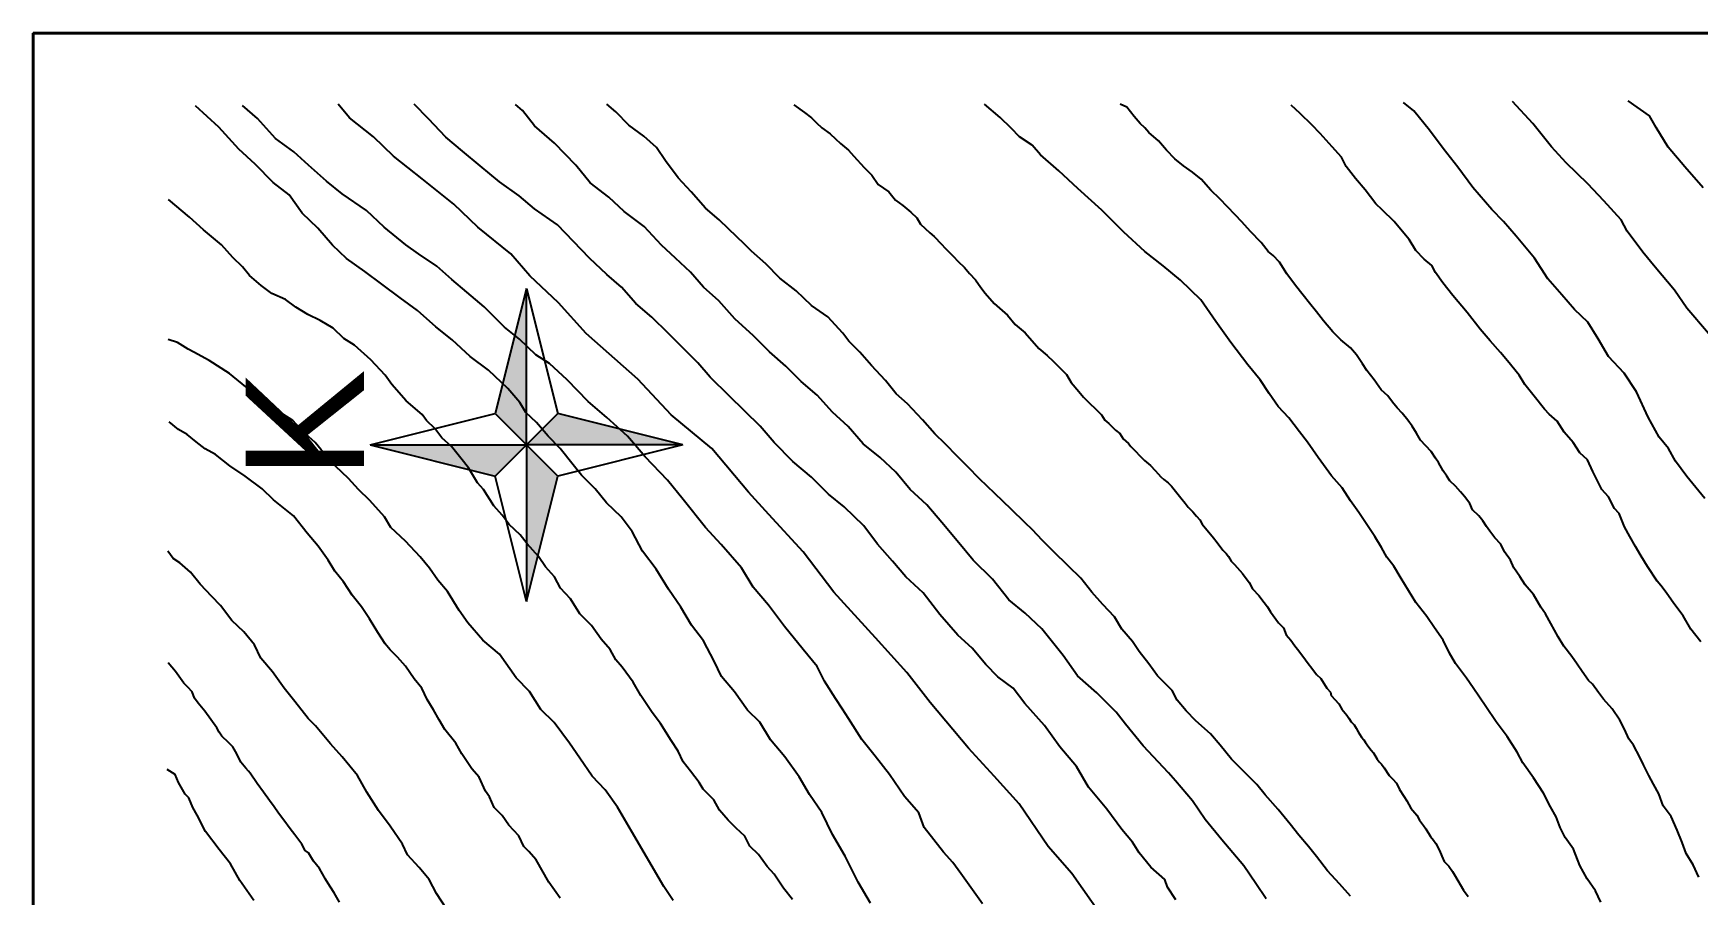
# Model space of a CAD drawing. Header units: millimetres. Extents: x 19067981 to 38137102, y 2652003 to 2652615.
# Drawn here: x 19068253.61 to 19068264.16, y 2652488.28 to 2652493.74 of the extents above; entities that cross this region are included whole.
import ezdxf

# ---------------------------------------------------------------- set-up
doc = ezdxf.new("R2010")
doc.units = ezdxf.units.MM
doc.linetypes.add('JIS_08_15', pattern=[17.25, 15, -0.75, 0.75, -0.75])
doc.layers.add('D.K Kesit No', color=93, linetype='Continuous', lineweight=9)
doc.layers.add('dever 1', color=242, linetype='Continuous')
doc.styles.get("Standard").update_dxf_attribs({"font": 'arial.ttf'})

# ---------------------------------------------------------------- blocks, each defined once
blk = doc.blocks.new('dfgfdgdfgfdgdf')
at = {"layer": 'dever 1', "linetype": 'JIS_08_15'}
h = blk.add_hatch(color=2, dxfattribs=at)
h.paths.add_polyline_path([(19068182.326, 2652548.956), (19068182.525, 2652549.155), (19068181.534, 2652549.155)])
h.paths.add_polyline_path([(19068182.525, 2652548.163), (19068182.723, 2652548.956), (19068182.525, 2652549.155)])
h.paths.add_polyline_path([(19068182.723, 2652549.353), (19068182.525, 2652549.155), (19068183.516, 2652549.155)])
h.paths.add_polyline_path([(19068182.525, 2652550.146), (19068182.326, 2652549.353), (19068182.525, 2652549.155)])
at = {"layer": 'dever 1', "color": 2, "linetype": 'JIS_08_15'}
for p, q in [((19068182.525, 2652550.146), (19068182.326, 2652549.353)), ((19068182.525, 2652549.155), (19068182.525, 2652550.146)), ((19068182.525, 2652550.146), (19068182.723, 2652549.353)), ((19068181.534, 2652549.155), (19068182.326, 2652549.353)), ((19068182.326, 2652549.353), (19068182.525, 2652549.155)), ((19068182.723, 2652549.353), (19068182.525, 2652549.155)), ((19068183.516, 2652549.155), (19068182.723, 2652549.353)), ((19068181.534, 2652549.155), (19068182.525, 2652549.155)), ((19068181.534, 2652549.155), (19068182.326, 2652548.956)), ((19068182.326, 2652548.956), (19068182.525, 2652549.155)), ((19068182.525, 2652549.155), (19068182.525, 2652548.163)), ((19068183.516, 2652549.155), (19068182.525, 2652549.155)), ((19068182.723, 2652548.956), (19068182.525, 2652549.155)), ((19068183.516, 2652549.155), (19068182.723, 2652548.956)), ((19068182.525, 2652548.163), (19068182.326, 2652548.956)), ((19068182.525, 2652548.163), (19068182.723, 2652548.956))]:
    blk.add_line(p, q, dxfattribs=at)

msp = doc.modelspace()

# ---------------------------------------------------------------- linework, layer by layer
for points in [[(19068253.614, 2652465.22), (19068253.614, 2652493.739), (19068273.827, 2652493.739), (19068273.827, 2652465.22), (19068253.614, 2652465.22)], [(19068258.919, 2652488.228), (19068258.841, 2652488.362), (19068258.759, 2652488.526), (19068258.679, 2652488.664), (19068258.612, 2652488.803), (19068258.532, 2652488.916), (19068258.467, 2652489.028), (19068258.376, 2652489.155), (19068258.285, 2652489.263), (19068258.218, 2652489.374), (19068258.139, 2652489.45), (19068258.058, 2652489.566), (19068257.975, 2652489.664), (19068257.928, 2652489.762), (19068257.861, 2652489.889), (19068257.785, 2652489.989), (19068257.718, 2652490.104), (19068257.64, 2652490.217), (19068257.561, 2652490.345), (19068257.474, 2652490.457), (19068257.409, 2652490.582), (19068257.34, 2652490.675), (19068257.247, 2652490.764), (19068257.174, 2652490.854), (19068257.088, 2652490.94), (19068257.035, 2652491.006), (19068256.953, 2652491.108), (19068256.876, 2652491.187), (19068256.802, 2652491.274), (19068256.735, 2652491.337), (19068256.698, 2652491.4), (19068256.621, 2652491.489), (19068256.498, 2652491.604), (19068256.383, 2652491.691), (19068256.269, 2652491.797), (19068256.165, 2652491.879), (19068256.048, 2652491.983), (19068255.938, 2652492.064), (19068255.823, 2652492.149), (19068255.715, 2652492.229), (19068255.598, 2652492.313), (19068255.51, 2652492.397), (19068255.417, 2652492.504), (19068255.319, 2652492.6), (19068255.235, 2652492.715), (19068255.135, 2652492.794), (19068255.021, 2652492.91), (19068254.916, 2652493.004), (19068254.789, 2652493.144), (19068254.642, 2652493.279)], [(19068260.389, 2652488.14), (19068260.196, 2652488.415), (19068260.046, 2652488.586), (19068259.862, 2652488.858), (19068259.704, 2652489.033), (19068259.541, 2652489.209), (19068259.297, 2652489.499), (19068259.15, 2652489.689), (19068258.951, 2652489.908), (19068258.688, 2652490.198), (19068258.492, 2652490.453), (19068258.275, 2652490.69), (19068258.146, 2652490.831), (19068257.914, 2652491.108), (19068257.656, 2652491.322), (19068257.445, 2652491.547), (19068257.117, 2652491.836), (19068256.942, 2652492.031), (19068256.761, 2652492.202), (19068256.64, 2652492.342), (19068256.432, 2652492.511), (19068256.279, 2652492.657), (19068256.079, 2652492.817), (19068255.896, 2652492.961), (19068255.769, 2652493.083), (19068255.618, 2652493.204), (19068255.547, 2652493.289)], [(19068260.854, 2652488.249), (19068260.801, 2652488.329), (19068260.784, 2652488.377), (19068260.695, 2652488.457), (19068260.622, 2652488.547), (19068260.58, 2652488.614), (19068260.511, 2652488.695), (19068260.416, 2652488.823), (19068260.301, 2652488.963), (19068260.225, 2652489.093), (19068260.12, 2652489.218), (19068260.022, 2652489.354), (19068259.898, 2652489.493), (19068259.823, 2652489.591), (19068259.726, 2652489.662), (19068259.65, 2652489.74), (19068259.563, 2652489.844), (19068259.473, 2652489.926), (19068259.359, 2652490.057), (19068259.253, 2652490.194), (19068259.144, 2652490.295), (19068259.058, 2652490.395), (19068258.964, 2652490.503), (19068258.877, 2652490.619), (19068258.753, 2652490.739), (19068258.653, 2652490.819), (19068258.546, 2652490.926), (19068258.427, 2652491.027), (19068258.309, 2652491.147), (19068258.22, 2652491.249), (19068258.024, 2652491.442), (19068257.903, 2652491.561), (19068257.826, 2652491.651), (19068257.735, 2652491.741), (19068257.637, 2652491.839), (19068257.534, 2652491.941), (19068257.433, 2652492.027), (19068257.342, 2652492.13), (19068257.248, 2652492.211), (19068257.138, 2652492.314), (19068257.038, 2652492.419), (19068256.936, 2652492.525), (19068256.791, 2652492.627), (19068256.693, 2652492.71), (19068256.568, 2652492.797), (19068256.445, 2652492.899), (19068256.333, 2652492.992), (19068256.228, 2652493.08), (19068256.119, 2652493.196), (19068256.027, 2652493.289)], [(19068261.427, 2652488.255), (19068261.361, 2652488.352), (19068261.284, 2652488.465), (19068261.146, 2652488.63), (19068261.04, 2652488.757), (19068260.959, 2652488.877), (19068260.853, 2652489.002), (19068260.808, 2652489.054), (19068260.648, 2652489.225), (19068260.536, 2652489.363), (19068260.476, 2652489.437), (19068260.354, 2652489.56), (19068260.232, 2652489.669), (19068260.141, 2652489.798), (19068260.005, 2652489.966), (19068259.9, 2652490.066), (19068259.796, 2652490.149), (19068259.693, 2652490.28), (19068259.57, 2652490.402), (19068259.48, 2652490.51), (19068259.372, 2652490.639), (19068259.276, 2652490.752), (19068259.17, 2652490.848), (19068259.079, 2652490.958), (19068258.981, 2652491.051), (19068258.872, 2652491.138), (19068258.778, 2652491.247), (19068258.678, 2652491.338), (19068258.581, 2652491.447), (19068258.48, 2652491.533), (19068258.382, 2652491.631), (19068258.279, 2652491.72), (19068258.179, 2652491.823), (19068258.06, 2652491.931), (19068257.959, 2652492.044), (19068257.862, 2652492.13), (19068257.778, 2652492.225), (19068257.684, 2652492.314), (19068257.594, 2652492.397), (19068257.485, 2652492.515), (19068257.359, 2652492.611), (19068257.262, 2652492.701), (19068257.142, 2652492.791), (19068257.052, 2652492.903), (19068256.916, 2652493.042), (19068256.791, 2652493.153), (19068256.715, 2652493.25), (19068256.669, 2652493.288)], [(19068261.961, 2652488.272), (19068261.892, 2652488.35), (19068261.816, 2652488.433), (19068261.746, 2652488.524), (19068261.694, 2652488.588), (19068261.633, 2652488.658), (19068261.578, 2652488.729), (19068261.503, 2652488.822), (19068261.421, 2652488.914), (19068261.368, 2652488.98), (19068261.279, 2652489.068), (19068261.207, 2652489.14), (19068261.135, 2652489.228), (19068261.073, 2652489.301), (19068260.98, 2652489.383), (19068260.92, 2652489.447), (19068260.862, 2652489.515), (19068260.83, 2652489.576), (19068260.738, 2652489.668), (19068260.684, 2652489.745), (19068260.621, 2652489.822), (19068260.579, 2652489.885), (19068260.512, 2652489.964), (19068260.465, 2652490.042), (19068260.391, 2652490.121), (19068260.321, 2652490.198), (19068260.252, 2652490.288), (19068260.174, 2652490.362), (19068260.076, 2652490.458), (19068260.01, 2652490.526), (19068259.943, 2652490.595), (19068259.9, 2652490.638), (19068259.811, 2652490.725), (19068259.707, 2652490.823), (19068259.609, 2652490.916), (19068259.537, 2652490.993), (19068259.47, 2652491.058), (19068259.392, 2652491.139), (19068259.326, 2652491.202), (19068259.249, 2652491.29), (19068259.153, 2652491.391), (19068259.083, 2652491.454), (19068259.014, 2652491.539), (19068258.925, 2652491.634), (19068258.851, 2652491.719), (19068258.782, 2652491.788), (19068258.743, 2652491.839), (19068258.649, 2652491.942), (19068258.545, 2652492.014), (19068258.448, 2652492.107), (19068258.344, 2652492.187), (19068258.257, 2652492.278), (19068258.165, 2652492.359), (19068258.121, 2652492.403), (19068258.019, 2652492.5), (19068257.96, 2652492.558), (19068257.874, 2652492.632), (19068257.783, 2652492.735), (19068257.701, 2652492.823), (19068257.62, 2652492.93), (19068257.563, 2652493.016), (19068257.483, 2652493.088), (19068257.388, 2652493.157), (19068257.306, 2652493.241), (19068257.248, 2652493.29)], [(19068263.547, 2652488.235), (19068263.514, 2652488.307), (19068263.46, 2652488.383), (19068263.415, 2652488.467), (19068263.375, 2652488.57), (19068263.321, 2652488.643), (19068263.29, 2652488.707), (19068263.264, 2652488.774), (19068263.229, 2652488.838), (19068263.183, 2652488.925), (19068263.121, 2652489.022), (19068263.053, 2652489.117), (19068263.016, 2652489.185), (19068262.953, 2652489.283), (19068262.885, 2652489.376), (19068262.818, 2652489.475), (19068262.739, 2652489.592), (19068262.696, 2652489.654), (19068262.626, 2652489.746), (19068262.588, 2652489.812), (19068262.548, 2652489.894), (19068262.493, 2652489.973), (19068262.444, 2652490.044), (19068262.374, 2652490.132), (19068262.283, 2652490.285), (19068262.236, 2652490.362), (19068262.192, 2652490.419), (19068262.158, 2652490.482), (19068262.116, 2652490.551), (19068262.04, 2652490.666), (19068262.013, 2652490.702), (19068261.961, 2652490.776), (19068261.908, 2652490.859), (19068261.841, 2652490.935), (19068261.757, 2652491.052), (19068261.688, 2652491.149), (19068261.637, 2652491.215), (19068261.57, 2652491.303), (19068261.502, 2652491.375), (19068261.445, 2652491.456), (19068261.389, 2652491.544), (19068261.311, 2652491.639), (19068261.203, 2652491.78), (19068261.108, 2652491.913), (19068261.012, 2652492.051), (19068260.884, 2652492.175), (19068260.773, 2652492.265), (19068260.658, 2652492.357), (19068260.524, 2652492.479), (19068260.385, 2652492.618), (19068260.234, 2652492.756), (19068260.113, 2652492.867), (19068259.997, 2652492.968), (19068259.944, 2652493.031), (19068259.863, 2652493.083), (19068259.81, 2652493.137), (19068259.74, 2652493.206), (19068259.641, 2652493.291)], [(19068264.169, 2652488.393), (19068264.132, 2652488.471), (19068264.088, 2652488.543), (19068264.062, 2652488.613), (19068264.03, 2652488.691), (19068263.993, 2652488.777), (19068263.943, 2652488.845), (19068263.914, 2652488.921), (19068263.88, 2652488.982), (19068263.851, 2652489.037), (19068263.817, 2652489.105), (19068263.795, 2652489.153), (19068263.755, 2652489.228), (19068263.725, 2652489.269), (19068263.697, 2652489.331), (19068263.668, 2652489.387), (19068263.62, 2652489.46), (19068263.564, 2652489.521), (19068263.533, 2652489.562), (19068263.494, 2652489.616), (19068263.469, 2652489.639), (19068263.429, 2652489.695), (19068263.397, 2652489.742), (19068263.363, 2652489.791), (19068263.313, 2652489.856), (19068263.277, 2652489.916), (19068263.231, 2652489.999), (19068263.197, 2652490.062), (19068263.168, 2652490.103), (19068263.12, 2652490.183), (19068263.067, 2652490.244), (19068263.035, 2652490.298), (19068262.996, 2652490.352), (19068262.975, 2652490.402), (19068262.936, 2652490.453), (19068262.914, 2652490.502), (19068262.875, 2652490.542), (19068262.843, 2652490.584), (19068262.823, 2652490.615), (19068262.799, 2652490.651), (19068262.774, 2652490.682), (19068262.735, 2652490.719), (19068262.717, 2652490.761), (19068262.683, 2652490.805), (19068262.657, 2652490.833), (19068262.626, 2652490.87), (19068262.591, 2652490.904), (19068262.571, 2652490.933), (19068262.548, 2652490.968), (19068262.519, 2652491.019), (19068262.5, 2652491.047), (19068262.472, 2652491.089), (19068262.438, 2652491.126), (19068262.404, 2652491.161), (19068262.379, 2652491.205), (19068262.351, 2652491.251), (19068262.324, 2652491.289), (19068262.289, 2652491.332), (19068262.256, 2652491.366), (19068262.228, 2652491.402), (19068262.198, 2652491.442), (19068262.156, 2652491.481), (19068262.11, 2652491.543), (19068262.065, 2652491.602), (19068262.036, 2652491.645), (19068261.998, 2652491.701), (19068261.961, 2652491.746), (19068261.899, 2652491.796), (19068261.848, 2652491.847), (19068261.79, 2652491.918), (19068261.746, 2652491.975), (19068261.701, 2652492.03), (19068261.662, 2652492.079), (19068261.612, 2652492.142), (19068261.557, 2652492.216), (19068261.511, 2652492.288), (19068261.471, 2652492.331), (19068261.439, 2652492.356), (19068261.394, 2652492.413), (19068261.327, 2652492.484), (19068261.272, 2652492.544), (19068261.23, 2652492.588), (19068261.132, 2652492.691), (19068261.075, 2652492.746), (19068261.015, 2652492.814), (19068260.96, 2652492.859), (19068260.903, 2652492.9), (19068260.847, 2652492.944), (19068260.796, 2652492.998), (19068260.744, 2652493.058), (19068260.684, 2652493.11), (19068260.657, 2652493.139), (19068260.629, 2652493.168), (19068260.59, 2652493.211), (19068260.543, 2652493.272), (19068260.502, 2652493.29)], [(19068264.181, 2652489.883), (19068264.117, 2652489.964), (19068264.069, 2652490.048), (19068264.01, 2652490.126), (19068263.962, 2652490.196), (19068263.928, 2652490.241), (19068263.905, 2652490.267), (19068263.842, 2652490.361), (19068263.803, 2652490.426), (19068263.767, 2652490.487), (19068263.731, 2652490.551), (19068263.698, 2652490.613), (19068263.664, 2652490.696), (19068263.633, 2652490.729), (19068263.596, 2652490.802), (19068263.553, 2652490.849), (19068263.527, 2652490.904), (19068263.497, 2652490.963), (19068263.462, 2652491.037), (19068263.414, 2652491.081), (19068263.371, 2652491.146), (19068263.314, 2652491.212), (19068263.27, 2652491.282), (19068263.219, 2652491.327), (19068263.19, 2652491.358), (19068263.125, 2652491.44), (19068263.066, 2652491.515), (19068263.03, 2652491.574), (19068262.955, 2652491.664), (19068262.912, 2652491.717), (19068262.847, 2652491.791), (19068262.782, 2652491.865), (19068262.7, 2652491.971), (19068262.609, 2652492.077), (19068262.545, 2652492.158), (19068262.5, 2652492.223), (19068262.476, 2652492.268), (19068262.428, 2652492.307), (19068262.375, 2652492.363), (19068262.332, 2652492.433), (19068262.288, 2652492.486), (19068262.238, 2652492.546), (19068262.161, 2652492.621), (19068262.122, 2652492.658), (19068262.053, 2652492.748), (19068261.993, 2652492.818), (19068261.934, 2652492.896), (19068261.904, 2652492.954), (19068261.844, 2652493.02), (19068261.769, 2652493.105), (19068261.716, 2652493.158), (19068261.642, 2652493.231), (19068261.584, 2652493.283)], [(19068264.207, 2652490.792), (19068264.093, 2652490.932), (19068264.02, 2652491.029), (19068263.976, 2652491.109), (19068263.916, 2652491.18), (19068263.848, 2652491.308), (19068263.773, 2652491.467), (19068263.695, 2652491.586), (19068263.596, 2652491.691), (19068263.53, 2652491.803), (19068263.465, 2652491.908), (19068263.381, 2652491.99), (19068263.301, 2652492.082), (19068263.212, 2652492.183), (19068263.126, 2652492.314), (19068263.01, 2652492.454), (19068262.93, 2652492.547), (19068262.857, 2652492.622), (19068262.737, 2652492.762), (19068262.642, 2652492.891), (19068262.548, 2652493.009), (19068262.462, 2652493.125), (19068262.362, 2652493.248), (19068262.296, 2652493.301)], [(19068264.195, 2652492.759), (19068264.08, 2652492.893), (19068263.974, 2652493.018), (19068263.898, 2652493.143), (19068263.856, 2652493.215), (19068263.72, 2652493.312)], [(19068258.425, 2652488.252), (19068258.369, 2652488.324), (19068258.309, 2652488.412), (19068258.265, 2652488.461), (19068258.209, 2652488.537), (19068258.155, 2652488.59), (19068258.122, 2652488.652), (19068258.069, 2652488.703), (19068258.017, 2652488.754), (19068257.963, 2652488.818), (19068257.926, 2652488.883), (19068257.86, 2652488.95), (19068257.834, 2652488.992), (19068257.779, 2652489.064), (19068257.733, 2652489.124), (19068257.7, 2652489.19), (19068257.656, 2652489.259), (19068257.588, 2652489.366), (19068257.535, 2652489.435), (19068257.463, 2652489.544), (19068257.415, 2652489.629), (19068257.346, 2652489.724), (19068257.305, 2652489.77), (19068257.27, 2652489.835), (19068257.212, 2652489.9), (19068257.152, 2652489.987), (19068257.078, 2652490.06), (19068257.019, 2652490.157), (19068256.956, 2652490.223), (19068256.916, 2652490.296), (19068256.859, 2652490.359), (19068256.815, 2652490.424), (19068256.743, 2652490.505), (19068256.699, 2652490.562), (19068256.63, 2652490.628), (19068256.585, 2652490.687), (19068256.532, 2652490.746), (19068256.467, 2652490.849), (19068256.429, 2652490.89), (19068256.372, 2652490.986), (19068256.323, 2652491.048), (19068256.265, 2652491.121), (19068256.203, 2652491.177), (19068256.159, 2652491.235), (19068256.105, 2652491.285), (19068256.078, 2652491.323), (19068255.977, 2652491.411), (19068255.887, 2652491.513), (19068255.844, 2652491.573), (19068255.753, 2652491.67), (19068255.649, 2652491.763), (19068255.582, 2652491.806), (19068255.514, 2652491.871), (19068255.433, 2652491.92), (19068255.353, 2652491.957), (19068255.278, 2652492.003), (19068255.212, 2652492.053), (19068255.126, 2652492.091), (19068255.059, 2652492.142), (19068254.985, 2652492.205), (19068254.94, 2652492.26), (19068254.878, 2652492.319), (19068254.807, 2652492.398), (19068254.693, 2652492.493), (19068254.605, 2652492.574), (19068254.472, 2652492.686)], [(19068257.669, 2652488.244), (19068257.61, 2652488.334), (19068257.405, 2652488.684), (19068257.316, 2652488.836), (19068257.237, 2652488.947), (19068257.156, 2652489.032), (19068257.077, 2652489.146), (19068257.011, 2652489.241), (19068256.914, 2652489.372), (19068256.83, 2652489.456), (19068256.758, 2652489.57), (19068256.675, 2652489.655), (19068256.569, 2652489.806), (19068256.462, 2652489.894), (19068256.368, 2652490.004), (19068256.312, 2652490.083), (19068256.239, 2652490.202), (19068256.177, 2652490.274), (19068256.125, 2652490.35), (19068256.066, 2652490.423), (19068255.972, 2652490.521), (19068255.879, 2652490.608), (19068255.84, 2652490.676), (19068255.746, 2652490.778), (19068255.675, 2652490.849), (19068255.611, 2652490.919), (19068255.53, 2652490.997), (19068255.49, 2652491.047), (19068255.439, 2652491.099), (19068255.4, 2652491.147), (19068255.323, 2652491.217), (19068255.259, 2652491.285), (19068255.173, 2652491.341), (19068255.071, 2652491.43), (19068254.961, 2652491.499), (19068254.858, 2652491.584), (19068254.728, 2652491.666), (19068254.631, 2652491.718), (19068254.596, 2652491.738), (19068254.528, 2652491.779), (19068254.469, 2652491.799)], [(19068256.952, 2652488.26), (19068256.881, 2652488.36), (19068256.8, 2652488.502), (19068256.755, 2652488.556), (19068256.722, 2652488.586), (19068256.69, 2652488.655), (19068256.627, 2652488.722), (19068256.586, 2652488.783), (19068256.535, 2652488.835), (19068256.505, 2652488.901), (19068256.479, 2652488.937), (19068256.439, 2652489.026), (19068256.393, 2652489.08), (19068256.329, 2652489.175), (19068256.292, 2652489.242), (19068256.223, 2652489.328), (19068256.187, 2652489.39), (19068256.15, 2652489.453), (19068256.111, 2652489.519), (19068256.077, 2652489.591), (19068256.027, 2652489.65), (19068255.972, 2652489.729), (19068255.923, 2652489.787), (19068255.875, 2652489.834), (19068255.844, 2652489.871), (19068255.797, 2652489.942), (19068255.745, 2652490.03), (19068255.694, 2652490.105), (19068255.634, 2652490.179), (19068255.58, 2652490.263), (19068255.525, 2652490.332), (19068255.482, 2652490.402), (19068255.419, 2652490.49), (19068255.35, 2652490.572), (19068255.263, 2652490.682), (19068255.137, 2652490.783), (19068255.065, 2652490.852), (19068254.957, 2652490.934), (19068254.86, 2652490.999), (19068254.769, 2652491.071), (19068254.703, 2652491.106), (19068254.647, 2652491.151), (19068254.589, 2652491.197), (19068254.534, 2652491.229), (19068254.476, 2652491.278)], [(19068255.554, 2652488.234), (19068255.52, 2652488.293), (19068255.497, 2652488.33), (19068255.483, 2652488.353), (19068255.466, 2652488.381), (19068255.427, 2652488.447), (19068255.389, 2652488.495), (19068255.358, 2652488.546), (19068255.338, 2652488.562), (19068255.316, 2652488.602), (19068255.272, 2652488.661), (19068255.243, 2652488.699), (19068255.202, 2652488.754), (19068255.169, 2652488.798), (19068255.14, 2652488.838), (19068255.111, 2652488.878), (19068255.072, 2652488.932), (19068255.033, 2652488.986), (19068254.989, 2652489.051), (19068254.978, 2652489.065), (19068254.962, 2652489.084), (19068254.929, 2652489.122), (19068254.904, 2652489.175), (19068254.878, 2652489.218), (19068254.852, 2652489.245), (19068254.81, 2652489.286), (19068254.793, 2652489.312), (19068254.777, 2652489.339), (19068254.701, 2652489.444), (19068254.66, 2652489.496), (19068254.636, 2652489.526), (19068254.62, 2652489.566), (19068254.593, 2652489.596), (19068254.568, 2652489.621), (19068254.516, 2652489.695), (19068254.469, 2652489.75)], [(19068255.011, 2652488.245), (19068254.924, 2652488.371), (19068254.863, 2652488.478), (19068254.793, 2652488.569), (19068254.706, 2652488.682), (19068254.652, 2652488.785), (19068254.625, 2652488.834), (19068254.599, 2652488.895), (19068254.577, 2652488.918), (19068254.534, 2652488.992), (19068254.513, 2652489.044), (19068254.463, 2652489.075)]]:
    msp.add_lwpolyline(points)
at = {"color": 0, "lineweight": 40, "ltscale": 0.2}
msp.add_lwpolyline([(19068253.614, 2652493.739), (19068274.614, 2652493.739), (19068274.614, 2652464.039), (19068253.614, 2652464.039), (19068253.614, 2652493.739)], dxfattribs=at)
at = {"color": 61}
for points in [[(19068259.629, 2652488.223), (19068259.576, 2652488.298), (19068259.492, 2652488.416), (19068259.442, 2652488.485), (19068259.381, 2652488.552), (19068259.26, 2652488.708), (19068259.225, 2652488.8), (19068259.135, 2652488.904), (19068259.04, 2652489.043), (19068258.948, 2652489.159), (19068258.865, 2652489.265), (19068258.78, 2652489.397), (19068258.741, 2652489.457), (19068258.697, 2652489.525), (19068258.627, 2652489.634), (19068258.581, 2652489.728), (19068258.493, 2652489.835), (19068258.374, 2652489.98), (19068258.274, 2652490.115), (19068258.176, 2652490.229), (19068258.102, 2652490.353), (19068257.974, 2652490.5), (19068257.873, 2652490.608), (19068257.733, 2652490.785), (19068257.633, 2652490.908), (19068257.492, 2652491.056), (19068257.379, 2652491.186), (19068257.248, 2652491.304), (19068257.131, 2652491.407), (19068256.997, 2652491.544), (19068256.885, 2652491.646), (19068256.798, 2652491.701), (19068256.695, 2652491.802), (19068256.601, 2652491.878), (19068256.472, 2652492.005), (19068256.361, 2652492.098), (19068256.266, 2652492.18), (19068256.172, 2652492.263), (19068256.056, 2652492.342), (19068255.974, 2652492.398), (19068255.837, 2652492.511), (19068255.725, 2652492.616), (19068255.571, 2652492.721), (19068255.472, 2652492.803), (19068255.359, 2652492.904), (19068255.265, 2652492.988), (19068255.149, 2652493.073), (19068255.034, 2652493.199), (19068254.94, 2652493.282)], [(19068258.433, 2652493.286), (19068258.502, 2652493.237), (19068258.545, 2652493.203), (19068258.577, 2652493.172), (19068258.61, 2652493.141), (19068258.663, 2652493.102), (19068258.697, 2652493.071), (19068258.73, 2652493.04), (19068258.78, 2652492.998), (19068258.813, 2652492.961), (19068258.88, 2652492.888), (19068258.927, 2652492.84), (19068258.968, 2652492.782), (19068259.036, 2652492.735), (19068259.077, 2652492.681), (19068259.125, 2652492.647), (19068259.175, 2652492.606), (19068259.212, 2652492.57), (19068259.237, 2652492.529), (19068259.296, 2652492.475), (19068259.323, 2652492.452), (19068259.37, 2652492.404), (19068259.392, 2652492.377), (19068259.443, 2652492.328), (19068259.475, 2652492.294), (19068259.516, 2652492.255), (19068259.546, 2652492.217), (19068259.585, 2652492.178), (19068259.619, 2652492.129), (19068259.646, 2652492.092), (19068259.703, 2652492.028), (19068259.787, 2652491.954), (19068259.835, 2652491.895), (19068259.9, 2652491.842), (19068259.987, 2652491.742), (19068260.038, 2652491.697), (19068260.078, 2652491.659), (19068260.162, 2652491.578), (19068260.19, 2652491.527), (19068260.24, 2652491.47), (19068260.27, 2652491.434), (19068260.384, 2652491.321), (19068260.405, 2652491.288), (19068260.43, 2652491.266), (19068260.472, 2652491.225), (19068260.5, 2652491.204), (19068260.52, 2652491.169), (19068260.554, 2652491.14), (19068260.57, 2652491.122), (19068260.656, 2652491.032), (19068260.694, 2652491.001), (19068260.724, 2652490.97), (19068260.743, 2652490.947), (19068260.76, 2652490.93), (19068260.778, 2652490.913), (19068260.805, 2652490.892), (19068260.826, 2652490.87), (19068260.886, 2652490.795), (19068260.914, 2652490.762), (19068260.933, 2652490.736), (19068260.961, 2652490.708), (19068260.986, 2652490.679), (19068261.006, 2652490.657), (19068261.022, 2652490.63), (19068261.092, 2652490.543), (19068261.117, 2652490.513), (19068261.151, 2652490.465), (19068261.173, 2652490.444), (19068261.188, 2652490.424), (19068261.205, 2652490.395), (19068261.225, 2652490.374), (19068261.277, 2652490.316), (19068261.318, 2652490.26), (19068261.34, 2652490.219), (19068261.381, 2652490.177), (19068261.413, 2652490.133), (19068261.436, 2652490.106), (19068261.453, 2652490.073), (19068261.505, 2652490.004), (19068261.536, 2652489.973), (19068261.554, 2652489.929), (19068261.582, 2652489.894), (19068261.609, 2652489.859), (19068261.626, 2652489.837), (19068261.666, 2652489.784), (19068261.687, 2652489.754), (19068261.723, 2652489.708), (19068261.745, 2652489.676), (19068261.774, 2652489.651), (19068261.812, 2652489.59), (19068261.835, 2652489.565), (19068261.839, 2652489.543), (19068261.887, 2652489.491), (19068261.906, 2652489.458), (19068261.937, 2652489.419), (19068261.95, 2652489.399), (19068261.966, 2652489.376), (19068261.984, 2652489.358), (19068261.997, 2652489.336), (19068262.01, 2652489.313), (19068262.03, 2652489.279), (19068262.045, 2652489.262), (19068262.055, 2652489.246), (19068262.077, 2652489.217), (19068262.091, 2652489.197), (19068262.106, 2652489.18), (19068262.129, 2652489.14), (19068262.143, 2652489.123), (19068262.158, 2652489.108), (19068262.175, 2652489.085), (19068262.206, 2652489.037), (19068262.227, 2652489.016), (19068262.253, 2652488.988), (19068262.271, 2652488.948), (19068262.299, 2652488.905), (19068262.317, 2652488.876), (19068262.343, 2652488.83), (19068262.382, 2652488.786), (19068262.399, 2652488.754), (19068262.423, 2652488.719), (19068262.438, 2652488.698), (19068262.467, 2652488.651), (19068262.487, 2652488.628), (19068262.502, 2652488.607), (19068262.524, 2652488.562), (19068262.539, 2652488.526), (19068262.555, 2652488.493), (19068262.584, 2652488.463), (19068262.607, 2652488.429), (19068262.621, 2652488.408), (19068262.678, 2652488.311), (19068262.707, 2652488.27)], [(19068264.229, 2652491.838), (19068264.093, 2652491.998), (19068264.013, 2652492.111), (19068263.892, 2652492.257), (19068263.813, 2652492.352), (19068263.714, 2652492.485), (19068263.677, 2652492.557), (19068263.567, 2652492.677), (19068263.464, 2652492.786), (19068263.328, 2652492.919), (19068263.235, 2652493.019), (19068263.117, 2652493.167), (19068262.988, 2652493.307)], [(19068256.232, 2652488.193), (19068256.17, 2652488.29), (19068256.122, 2652488.378), (19068256.06, 2652488.454), (19068255.985, 2652488.535), (19068255.953, 2652488.601), (19068255.875, 2652488.715), (19068255.802, 2652488.816), (19068255.728, 2652488.931), (19068255.668, 2652489.036), (19068255.572, 2652489.156), (19068255.497, 2652489.237), (19068255.402, 2652489.351), (19068255.355, 2652489.398), (19068255.271, 2652489.505), (19068255.203, 2652489.591), (19068255.13, 2652489.694), (19068255.057, 2652489.78), (19068255.015, 2652489.864), (19068254.948, 2652489.947), (19068254.873, 2652490.019), (19068254.8, 2652490.113), (19068254.746, 2652490.17), (19068254.672, 2652490.248), (19068254.61, 2652490.325), (19068254.542, 2652490.384), (19068254.5, 2652490.411), (19068254.467, 2652490.459)]]:
    msp.add_lwpolyline(points, dxfattribs=at)

# ---------------------------------------------------------------- block references
at = {"layer": 'D.K Kesit No', "lineweight": 0}
msp.add_blockref('dfgfdgdfgfdgdf', (74.215, -58.023), dxfattribs=at)

# ---------------------------------------------------------------- texts
at = {"layer": 'dever 1', "color": 2, "linetype": 'JIS_08_15', "insert": (19068254.96, 2652490.912), "char_height": 0.75, "attachment_point": 1, "rotation": 90}
msp.add_mtext_dynamic_manual_height_columns('K', width=2.56624, gutter_width=12.5, heights=[0], dxfattribs=at)

doc.saveas('drawing.dxf')
